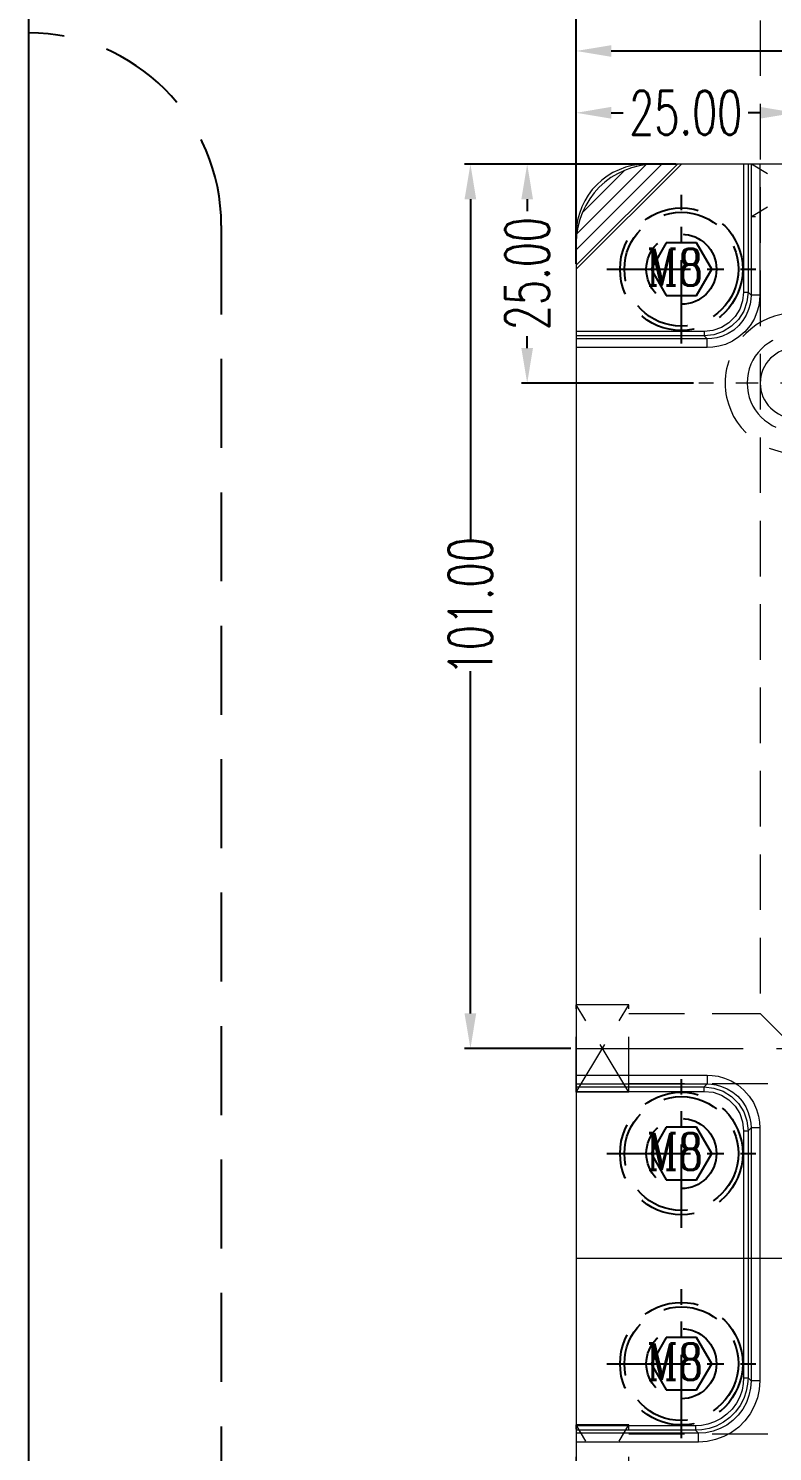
# Model space of a CAD drawing. Header units: inches. Extents: x 164842 to 166038, y -53074 to -52229.
# Drawn here: x 165648.9 to 165733.8, y -52495 to -52332.4 of the extents above; entities that cross this region are included whole.
import ezdxf

# ---------------------------------------------------------------- set-up
doc = ezdxf.new("R2010")
doc.units = ezdxf.units.IN
doc.header["$LTSCALE"] = 2
doc.header["$MEASUREMENT"] = 0
doc.header["$PDMODE"] = 3
doc.header["$PDSIZE"] = 0.3125
doc.linetypes.add('CENTER', pattern=[50.8, 31.75, -6.35, 6.35, -6.35])
doc.linetypes.add('HIDDEN', pattern=[9.525, 6.35, -3.175])
doc.layers.get('0').update_dxf_attribs({"linetype": 'CONTINUOUS'})
doc.layers.get('Defpoints').update_dxf_attribs({"linetype": 'CONTINUOUS'})
for name, color, linetype, lineweight in [('dim', 3, 'CONTINUOUS', 15), ('PRODUCT', 1, 'CONTINUOUS', 15), ('WR', 122, 'HIDDEN', 18)]:
    doc.layers.add(name, color=color, linetype=linetype, lineweight=lineweight)
doc.layers.add('Layer3', color=3, linetype='CONTINUOUS')
doc.layers.add('SCREW', color=52, linetype='HIDDEN')
doc.styles.add('ROMANC', font='romanc', dxfattribs={"width": 0.6, "height": 1})
doc.styles.get("Standard").update_dxf_attribs({"font": 'txt.shx', "width": 0.67})
doc.dimstyles.new('2.00', dxfattribs={"dimtxt": 5, "dimasz": 4, "dimexe": 0.666, "dimexo": 0.626, "dimgap": 1, "dimtad": 0, "dimzin": 0, "dimdsep": 46, "dimtxsty": 'Standard', "dimcen": 0.09, "dimclrd": 3, "dimclre": 3, "dimclrt": 7, "dimazin": 0, "dimtfac": 1, "dimtofl": 0, "dimtmove": 0, "dimatfit": 0, "dimfxl": 0, "dimtolj": 1, "dimtzin": 0, "dimarcsym": 0})

# ---------------------------------------------------------------- blocks, each defined once
blk = doc.blocks.new('20160723.115749')
at = {"layer": 'SCREW', "linetype": 'CENTER', "ltscale": 0.15}
for p, q in [((0, -8.5), (0, 8.5)), ((-8.5, 0), (8.5, 0))]:
    blk.add_line(p, q, dxfattribs=at)
at = {"layer": 'SCREW', "ltscale": 0.5}
blk.add_lwpolyline([(-1.73, 3), (-3.46, 0), (-1.73, -3), (1.73, -3), (3.46, 0), (1.73, 3)], close=True, dxfattribs=at)
for radius in [7, 6.5, 4]:
    blk.add_circle((0, 0), radius, dxfattribs=at)
at = {"layer": 'Layer3', "style": 'ROMANC', "width": 0.8}
blk.add_text('M8', height=4.186, dxfattribs=at).set_placement((-3.98, -1.86))
blk = doc.blocks.new('20140913.083227')
at = {"layer": 'WR', "linetype": 'CENTER', "ltscale": 0.2}
for p, q in [((0, 11), (0, -11)), ((-11, 0), (11, 0))]:
    blk.add_line(p, q, dxfattribs=at)
at = {"layer": 'WR', "linetype": 'HIDDEN', "ltscale": 0.5}
for radius in [8, 5.5, 4]:
    blk.add_circle((0, 0), radius, dxfattribs=at)
blk = doc.blocks.new('*D37322')
at = {"layer": 'Defpoints', "color": 0}
for p in [(165705.77, -52347.94), (165723.36, -52347.94), (165725.36, -52372.94)]:
    blk.add_point(p, dxfattribs=at)
at = {"layer": 'dim', "color": 3, "linetype": 'ByBlock', "lineweight": -2}
for p, q in [((165722.74, -52347.94), (165705.1, -52347.94)), ((165705.77, -52351.94), (165705.77, -52353.3)), ((165705.77, -52368.94), (165705.77, -52367.58)), ((165724.74, -52372.94), (165705.1, -52372.94))]:
    blk.add_line(p, q, dxfattribs=at)
at = {"layer": 'dim', "color": 3, "linetype": 'ByBlock'}
for points in [[(165706.43, -52351.94), (165705.1, -52351.94), (165705.77, -52347.94)], [(165705.1, -52368.94), (165706.43, -52368.94), (165705.77, -52372.94)]]:
    blk.add_solid(points, dxfattribs=at)
at = {"layer": 'dim', "color": 7, "linetype": 'ByBlock', "insert": (165705.77, -52360.44), "char_height": 5, "attachment_point": 5, "rotation": 90}
blk.add_mtext('\\A1;25.00', dxfattribs=at)
blk = doc.blocks.new('*D37327')
at = {"layer": 'Defpoints', "color": 0}
for p in [(165736.36, -52342.07), (165736.36, -52347.94), (165711.36, -52359.94)]:
    blk.add_point(p, dxfattribs=at)
at = {"layer": 'dim', "color": 3, "linetype": 'ByBlock', "lineweight": -2}
for p, q in [((165711.36, -52359.31), (165711.36, -52341.4)), ((165736.36, -52347.31), (165736.36, -52341.4)), ((165715.36, -52342.07), (165716.72, -52342.07)), ((165732.36, -52342.07), (165731, -52342.07))]:
    blk.add_line(p, q, dxfattribs=at)
at = {"layer": 'dim', "color": 3, "linetype": 'ByBlock'}
for points in [[(165715.36, -52341.4), (165715.36, -52342.74), (165711.36, -52342.07)], [(165732.36, -52342.74), (165732.36, -52341.4), (165736.36, -52342.07)]]:
    blk.add_solid(points, dxfattribs=at)
at = {"layer": 'dim', "color": 7, "linetype": 'ByBlock', "insert": (165723.86, -52342.07), "char_height": 5, "attachment_point": 5}
blk.add_mtext('\\A1;25.00', dxfattribs=at)
blk = doc.blocks.new('*D37328')
at = {"layer": 'Defpoints', "color": 0}
for p in [(165825.36, -52335.01), (165825.36, -52347.94), (165711.36, -52359.31)]:
    blk.add_point(p, dxfattribs=at)
at = {"layer": 'dim', "color": 3, "linetype": 'ByBlock', "lineweight": -2}
for p, q in [((165711.36, -52358.69), (165711.36, -52334.35)), ((165825.36, -52347.31), (165825.36, -52334.35)), ((165715.36, -52335.01), (165760.66, -52335.01)), ((165821.36, -52335.01), (165776.06, -52335.01))]:
    blk.add_line(p, q, dxfattribs=at)
at = {"layer": 'dim', "color": 3, "linetype": 'ByBlock'}
for points in [[(165715.36, -52334.35), (165715.36, -52335.68), (165711.36, -52335.01)], [(165821.36, -52335.68), (165821.36, -52334.35), (165825.36, -52335.01)]]:
    blk.add_solid(points, dxfattribs=at)
at = {"layer": 'dim', "color": 7, "linetype": 'ByBlock', "insert": (165768.36, -52335.01), "char_height": 5, "attachment_point": 5}
blk.add_mtext('\\A1;114.00', dxfattribs=at)
blk = doc.blocks.new('*D37329')
at = {"layer": 'Defpoints', "color": 0}
for p in [(165860.36, -52326.68), (165860.36, -52343.52), (165711.36, -52359.94)]:
    blk.add_point(p, dxfattribs=at)
at = {"layer": 'dim', "color": 3, "linetype": 'ByBlock', "lineweight": -2}
for p, q in [((165711.36, -52359.31), (165711.36, -52326.01)), ((165715.36, -52326.68), (165777.6, -52326.68)), ((165856.36, -52326.68), (165794.12, -52326.68)), ((165860.36, -52342.89), (165860.36, -52326.01))]:
    blk.add_line(p, q, dxfattribs=at)
at = {"layer": 'dim', "color": 3, "linetype": 'ByBlock'}
for points in [[(165715.36, -52326.01), (165715.36, -52327.35), (165711.36, -52326.68)], [(165856.36, -52327.35), (165856.36, -52326.01), (165860.36, -52326.68)]]:
    blk.add_solid(points, dxfattribs=at)
at = {"layer": 'dim', "color": 7, "linetype": 'ByBlock', "insert": (165785.86, -52326.68), "char_height": 5, "attachment_point": 5}
blk.add_mtext('\\A1;149.00', dxfattribs=at)
blk = doc.blocks.new('*D37330')
at = {"layer": 'Defpoints', "color": 0}
for p in [(165722.74, -52347.94), (165699.29, -52448.94), (165711.36, -52448.94)]:
    blk.add_point(p, dxfattribs=at)
at = {"layer": 'dim', "color": 3, "linetype": 'ByBlock', "lineweight": -2}
for p, q in [((165722.11, -52347.94), (165698.62, -52347.94)), ((165699.29, -52351.94), (165699.29, -52391.02)), ((165699.29, -52444.94), (165699.29, -52405.86)), ((165710.74, -52448.94), (165698.62, -52448.94))]:
    blk.add_line(p, q, dxfattribs=at)
at = {"layer": 'dim', "color": 3, "linetype": 'ByBlock'}
for points in [[(165699.95, -52351.94), (165698.62, -52351.94), (165699.29, -52347.94)], [(165698.62, -52444.94), (165699.95, -52444.94), (165699.29, -52448.94)]]:
    blk.add_solid(points, dxfattribs=at)
at = {"layer": 'dim', "color": 7, "linetype": 'ByBlock', "insert": (165699.29, -52398.44), "char_height": 5, "attachment_point": 5, "rotation": 90}
blk.add_mtext('\\A1;101.00', dxfattribs=at)

msp = doc.modelspace()

# ---------------------------------------------------------------- hatches: boundary and pattern name
at = {"layer": 'PRODUCT', "linetype": 'ByBlock'}
h = msp.add_hatch(dxfattribs=at)
h.set_pattern_fill('ANSI31', color=256, scale=10, angle=180, style=0)
h.set_pattern_definition([(225, (228630.0932, -55981.2718), (0.883883476, -0.883883476), [])])
h.paths.add_polyline_path([(165711.362, -52356.939, -0.4142136), (165720.362, -52347.939), (165723.362, -52347.939), (165711.362, -52359.939)])

# ---------------------------------------------------------------- linework, layer by layer
msp.add_line((165648.862, -52275.939), (165648.862, -52669.939))
at = {"color": 8, "linetype": 'HIDDEN', "ltscale": 0.8}
msp.add_line((165670.862, -52354.939), (165670.862, -52590.939), dxfattribs=at)
msp.add_arc((165648.862, -52354.939), 22, 0, 90, dxfattribs=at)
at = {"layer": 'PRODUCT', "linetype": 'ByBlock'}
for p, q in [((165723.362, -52347.939), (165711.362, -52359.939)), ((165878.362, -52347.939), (165719.362, -52347.939)), ((165730.468, -52347.939), (165730.468, -52362.552)), ((165730.967, -52347.939), (165730.967, -52362.552)), ((165731.312, -52347.939), (165731.312, -52362.896)), ((165732.311, -52347.939), (165732.311, -52362.896)), ((165711.362, -52355.939), (165711.362, -52589.939)), ((165730.468, -52362.552), (165730.967, -52362.552)), ((165731.312, -52362.896), (165730.967, -52362.552)), ((165732.311, -52362.896), (165731.312, -52362.896)), ((165725.974, -52367.046), (165711.362, -52367.046)), ((165725.974, -52367.046), (165725.974, -52367.545)), ((165725.974, -52367.545), (165711.362, -52367.545)), ((165726.319, -52367.89), (165711.362, -52367.89)), ((165726.319, -52368.888), (165711.362, -52368.888)), ((165726.319, -52367.89), (165725.974, -52367.545)), ((165726.319, -52368.888), (165726.319, -52367.89)), ((165711.362, -52451.99), (165726.319, -52451.99)), ((165711.362, -52452.989), (165726.319, -52452.989)), ((165711.362, -52453.334), (165725.974, -52453.334)), ((165726.319, -52452.989), (165725.974, -52453.334)), ((165725.974, -52453.833), (165725.974, -52453.334)), ((165726.319, -52451.99), (165726.319, -52452.989)), ((165711.362, -52453.833), (165725.974, -52453.833)), ((165730.468, -52458.327), (165730.468, -52472.939)), ((165730.468, -52458.327), (165730.967, -52458.327)), ((165731.312, -52457.982), (165730.967, -52458.327)), ((165730.967, -52458.327), (165730.967, -52472.939)), ((165731.312, -52457.982), (165731.312, -52472.939)), ((165732.311, -52457.982), (165731.312, -52457.982)), ((165732.311, -52457.982), (165732.311, -52472.939)), ((165886.362, -52472.939), (165711.362, -52472.939)), ((165730.468, -52472.939), (165730.468, -52486.553)), ((165730.967, -52472.939), (165730.967, -52486.553)), ((165731.312, -52472.939), (165731.312, -52486.898)), ((165732.311, -52472.939), (165732.311, -52486.898)), ((165730.468, -52486.553), (165730.967, -52486.553)), ((165731.312, -52486.898), (165730.967, -52486.553)), ((165732.311, -52486.898), (165731.312, -52486.898)), ((165724.976, -52492.046), (165711.362, -52492.046)), ((165724.976, -52492.545), (165711.362, -52492.545)), ((165724.976, -52492.046), (165724.976, -52492.545)), ((165725.32, -52492.89), (165724.976, -52492.545)), ((165725.32, -52492.89), (165711.362, -52492.89)), ((165725.32, -52493.888), (165711.362, -52493.888)), ((165725.32, -52493.888), (165725.32, -52492.89))]:
    msp.add_line(p, q, dxfattribs=at)
for points in [[(165730.468, -52362.552), (165730.356, -52363.548), (165730.025, -52364.5), (165729.489, -52365.354), (165728.775, -52366.067), (165727.922, -52366.602), (165726.97, -52366.934), (165725.974, -52367.046)], [(165730.967, -52362.552), (165730.842, -52363.663), (165730.473, -52364.718), (165729.878, -52365.665), (165729.088, -52366.456), (165728.141, -52367.051), (165727.085, -52367.42), (165725.974, -52367.545)], [(165731.312, -52362.896), (165731.29, -52363.366), (165731.207, -52363.92), (165731.038, -52364.533), (165730.767, -52365.17), (165730.387, -52365.796), (165729.905, -52366.375), (165729.335, -52366.879), (165728.707, -52367.284), (165728.054, -52367.58), (165727.415, -52367.769), (165726.831, -52367.864), (165726.319, -52367.89)], [(165732.311, -52362.896), (165732.284, -52363.46), (165732.184, -52364.125), (165731.981, -52364.859), (165731.655, -52365.623), (165731.199, -52366.375), (165730.62, -52367.07), (165729.937, -52367.674), (165729.183, -52368.16), (165728.4, -52368.516), (165727.634, -52368.743), (165726.934, -52368.857), (165726.319, -52368.888)], [(165725.974, -52453.334), (165727.085, -52453.459), (165728.14, -52453.828), (165729.087, -52454.423), (165729.878, -52455.213), (165730.473, -52456.16), (165730.842, -52457.216), (165730.967, -52458.327)], [(165726.319, -52451.99), (165726.882, -52452.017), (165727.547, -52452.117), (165728.282, -52452.32), (165729.046, -52452.646), (165729.797, -52453.102), (165730.492, -52453.681), (165731.097, -52454.364), (165731.583, -52455.118), (165731.938, -52455.901), (165732.165, -52456.667), (165732.279, -52457.367), (165732.311, -52457.982)], [(165726.319, -52452.989), (165726.788, -52453.011), (165727.343, -52453.094), (165727.955, -52453.263), (165728.592, -52453.534), (165729.218, -52453.914), (165729.798, -52454.396), (165730.301, -52454.966), (165730.706, -52455.594), (165731.002, -52456.247), (165731.191, -52456.886), (165731.286, -52457.47), (165731.312, -52457.982)], [(165725.974, -52453.833), (165726.971, -52453.945), (165727.922, -52454.276), (165728.776, -52454.812), (165729.489, -52455.526), (165730.025, -52456.38), (165730.356, -52457.331), (165730.468, -52458.327)], [(165730.468, -52486.553), (165730.428, -52487.213), (165730.288, -52487.949), (165730.027, -52488.712), (165729.642, -52489.452), (165729.149, -52490.126), (165728.564, -52490.713), (165727.893, -52491.208), (165727.153, -52491.596), (165726.387, -52491.861), (165725.645, -52492.005), (165724.976, -52492.046)], [(165730.967, -52486.553), (165730.924, -52487.274), (165730.77, -52488.077), (165730.485, -52488.908), (165730.066, -52489.715), (165729.528, -52490.45), (165728.89, -52491.09), (165728.158, -52491.63), (165727.351, -52492.054), (165726.516, -52492.343), (165725.707, -52492.5), (165724.976, -52492.545)], [(165731.312, -52486.898), (165731.254, -52487.734), (165731.076, -52488.569), (165730.777, -52489.378), (165730.364, -52490.137), (165729.851, -52490.823), (165729.247, -52491.427), (165728.561, -52491.941), (165727.803, -52492.353), (165726.994, -52492.653), (165726.158, -52492.831), (165725.32, -52492.89)], [(165732.311, -52486.898), (165732.243, -52487.872), (165732.034, -52488.846), (165731.685, -52489.79), (165731.204, -52490.675), (165730.605, -52491.476), (165729.9, -52492.181), (165729.099, -52492.78), (165728.215, -52493.262), (165727.271, -52493.611), (165726.296, -52493.82), (165725.32, -52493.888)]]:
    msp.add_lwpolyline(points, dxfattribs=at)
for centre, radius in [((165720.362, -52356.939), 9), ((165719.362, -52355.939), 8)]:
    msp.add_arc(centre, radius, 90, 180, dxfattribs=at)
at = {"layer": 'WR', "linetype": 'HIDDEN', "ltscale": 0.5}
for p, q in [((165732.362, -52302.939), (165732.362, -52444.939)), ((165741.362, -52347.939), (165731.362, -52347.939)), ((165741.362, -52347.939), (165731.362, -52353.939)), ((165741.362, -52353.939), (165731.362, -52347.939)), ((165731.362, -52353.939), (165731.362, -52347.939)), ((165741.362, -52353.939), (165731.362, -52353.939)), ((165711.362, -52453.939), (165711.362, -52443.939)), ((165711.362, -52453.939), (165717.362, -52443.939)), ((165717.362, -52453.939), (165711.362, -52443.939)), ((165717.362, -52443.939), (165711.362, -52443.939)), ((165717.362, -52453.939), (165717.362, -52443.939)), ((165717.362, -52444.939), (165732.362, -52444.939)), ((165732.362, -52444.939), (165736.362, -52448.939)), ((165717.362, -52452.939), (165829.362, -52452.939)), ((165717.362, -52453.939), (165711.362, -52453.939)), ((165711.362, -52501.939), (165711.362, -52491.939)), ((165711.362, -52501.939), (165717.362, -52491.939)), ((165717.362, -52501.939), (165711.362, -52491.939)), ((165717.362, -52491.939), (165711.362, -52491.939)), ((165717.362, -52501.939), (165717.362, -52491.939)), ((165717.362, -52492.939), (165800.362, -52492.939))]:
    msp.add_line(p, q, dxfattribs=at)
at = {"layer": 'WR', "linetype": 'CENTER', "ltscale": 0.3}
msp.add_line((165711.362, -52448.939), (165825.362, -52448.939), dxfattribs=at)

# ---------------------------------------------------------------- block references
at = {"layer": 'SCREW', "linetype": 'ByBlock'}
for p in [(165723.362, -52359.939), (165723.362, -52460.939), (165723.362, -52484.939)]:
    msp.add_blockref('20160723.115749', p, dxfattribs=at)
at = {"layer": 'WR', "linetype": 'ByBlock', "xscale": -1}
msp.add_blockref('20140913.083227', (165736.362, -52372.939), dxfattribs=at)

# ---------------------------------------------------------------- dimensions: what is measured, and where the dimension line sits
at = {"layer": 'dim', "linetype": 'ByBlock'}
for base, p1, p2, picture, middle in [((165860.362, -52326.681), (165711.362, -52359.939), (165860.362, -52343.518), '*D37329', (165785.862, -52326.681)), ((165825.362, -52335.013), (165711.362, -52359.313), (165825.362, -52347.939), '*D37328', (165768.362, -52335.013)), ((165736.362, -52342.069), (165711.362, -52359.939), (165736.362, -52347.939), '*D37327', (165723.862, -52342.069))]:
    dim = msp.add_linear_dim(base=base, p1=p1, p2=p2, dimstyle='2.00', dxfattribs=at)
    dim.commit()
    dim.dimension.update_dxf_attribs({"geometry": picture, "text_midpoint": middle})
for base, p1, p2, picture, middle in [((165699.286, -52448.939), (165722.736, -52347.939), (165711.362, -52448.939), '*D37330', (165699.286, -52398.439)), ((165705.767, -52347.939), (165725.362, -52372.939), (165723.362, -52347.939), '*D37322', (165705.767, -52360.439))]:
    dim = msp.add_linear_dim(base=base, p1=p1, p2=p2, angle=90, dimstyle='2.00', dxfattribs=at)
    dim.commit()
    dim.dimension.update_dxf_attribs({"geometry": picture, "text_midpoint": middle})

doc.saveas('drawing.dxf')
